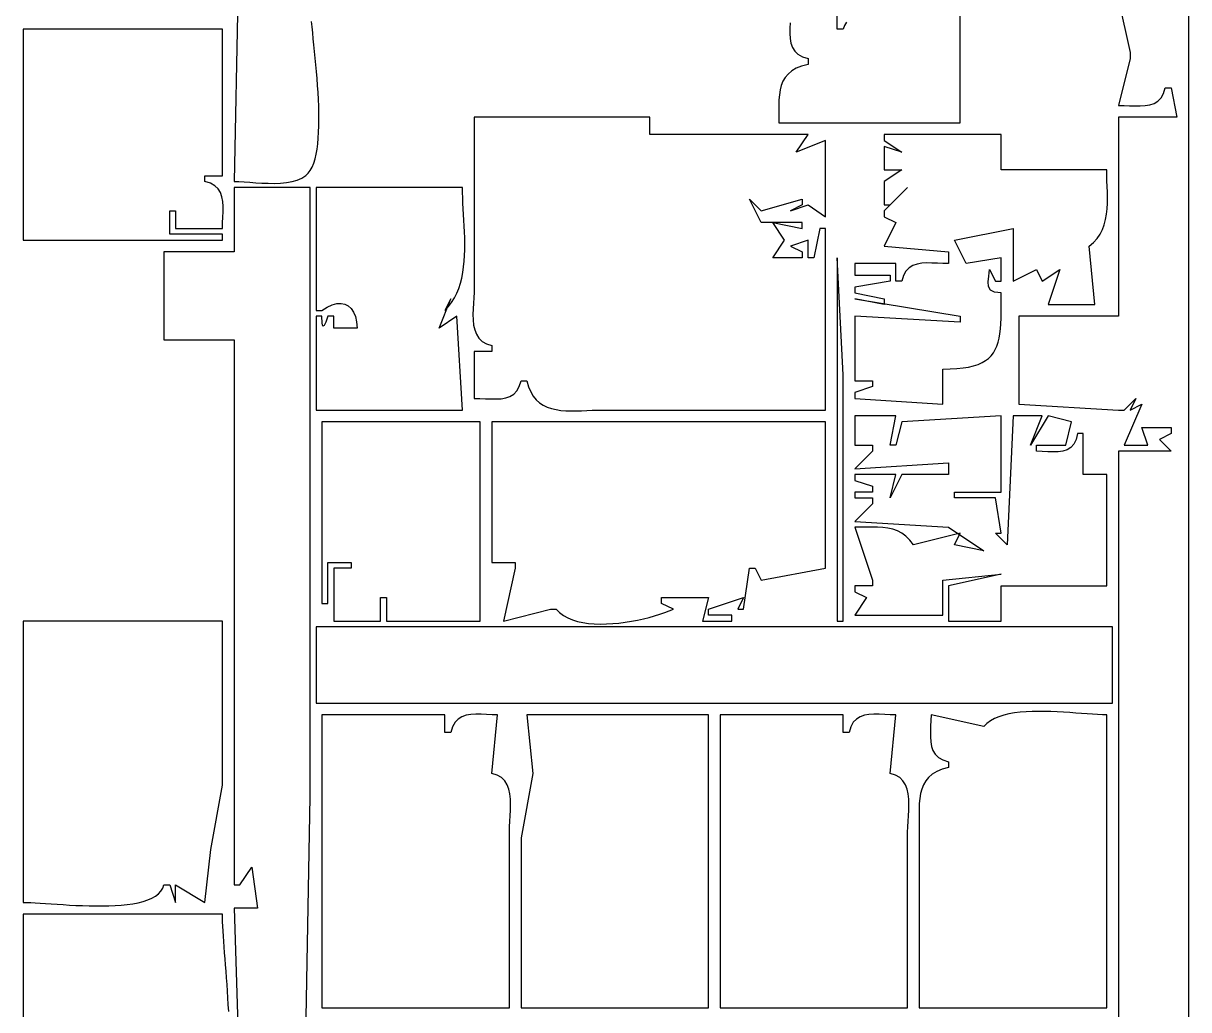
# Model space of a CAD drawing. Header units: metres. Extents: x 134 to 749, y 125 to 1181.
# Drawn here: x 303 to 502, y 370.7 to 539 of the extents above; entities that cross this region are included whole.
import ezdxf

# ---------------------------------------------------------------- set-up
doc = ezdxf.new("R2010")
doc.units = ezdxf.units.M

msp = doc.modelspace()

# ---------------------------------------------------------------- linework, layer by layer
for p, q in [((502, 275), (502, 665)), ((340, 560), (339, 512)), ((490, 543), (492, 534)), ((352.3191, 538.3824), (352.2308, 539.3138)), ((442, 538), (442, 541)), ((463, 522), (463, 541)), ((303, 538), (303, 502)), ((337, 538), (303, 538)), ((337, 513), (337, 538)), ((352.4163, 537.3997), (352.3191, 538.3824)), ((352.5201, 536.3716), (352.4163, 537.3997)), ((433.9006, 538.1588), (433.895, 537.2605)), ((433.9379, 539.0902), (433.9006, 538.1588)), ((443, 538), (442, 538)), ((443.2109, 538.6384), (443, 538)), ((443.5465, 539.1995), (443.2109, 538.6384)), ((352.6284, 535.3037), (352.5201, 536.3716)), ((433.895, 537.2605), (433.948, 536.4084)), ((433.948, 536.4084), (434.0863, 535.6157)), ((434.0863, 535.6157), (434.337, 534.8953)), ((352.739, 534.2018), (352.6284, 535.3037)), ((352.8495, 533.0718), (352.739, 534.2018)), ((434.337, 534.8953), (434.7268, 534.2605)), ((434.7268, 534.2605), (435.2826, 533.7243)), ((435.2826, 533.7243), (436.0314, 533.2997)), ((492, 534), (492, 533)), ((352.9579, 531.9192), (352.8495, 533.0718)), ((353.0619, 530.75), (352.9579, 531.9192)), ((435.9072, 531.7015), (434.9851, 531.3248)), ((437, 532), (435.9072, 531.7015)), ((436.0314, 533.2997), (437, 533)), ((437, 533), (437, 532)), ((492, 533), (490, 525)), ((353.1592, 529.5699), (353.0619, 530.75)), ((353.2478, 528.3845), (353.1592, 529.5699)), ((433.099, 529.761), (432.7158, 529.107)), ((433.5954, 530.351), (433.099, 529.761)), ((434.2193, 530.8735), (433.5954, 530.351)), ((434.9851, 531.3248), (434.2193, 530.8735)), ((353.3253, 527.1998), (353.2478, 528.3845)), ((432.2314, 527.6214), (432.1015, 526.7969)), ((432.4314, 528.3926), (432.2314, 527.6214)), ((432.7158, 529.107), (432.4314, 528.3926)), ((497.7002, 527.0314), (498, 528)), ((498, 528), (499, 528)), ((499, 528), (500, 523)), ((353.3895, 526.0215), (353.3253, 527.1998)), ((353.4383, 524.8552), (353.3895, 526.0215)), ((432.0273, 525.9226), (431.9944, 525.0023)), ((432.1015, 526.7969), (432.0273, 525.9226)), ((496.1045, 525.337), (496.7393, 525.7268)), ((496.7393, 525.7268), (497.2756, 526.2826)), ((497.2756, 526.2826), (497.7002, 527.0314)), ((353.4694, 523.7069), (353.4383, 524.8552)), ((353.4806, 522.5822), (353.4694, 523.7069)), ((431.9944, 525.0023), (431.9884, 524.0393)), ((431.9884, 524.0393), (431.9951, 523.0374)), ((490, 525), (490.9583, 524.98)), ((490.9583, 524.98), (491.9097, 524.9379)), ((491.9097, 524.9379), (492.841, 524.9006)), ((492.841, 524.9006), (493.7393, 524.895)), ((493.7393, 524.895), (494.5914, 524.948)), ((494.5914, 524.948), (495.3841, 525.0863)), ((495.3841, 525.0863), (496.1045, 525.337)), ((353.4344, 520.4267), (353.4697, 521.4869)), ((353.4697, 521.4869), (353.4806, 522.5822)), ((380, 523), (380, 494)), ((410, 523), (380, 523)), ((410, 520), (410, 523)), ((431.9951, 523.0374), (432, 522)), ((432, 522), (463, 522)), ((500, 523), (490, 523)), ((490, 523), (490, 489)), ((353.2822, 518.435), (353.3727, 519.4075)), ((353.3727, 519.4075), (353.4344, 520.4267)), ((437, 520), (410, 520)), ((435, 517), (437, 520)), ((450, 520), (450, 519)), ((470, 520), (450, 520)), ((470, 514), (470, 520)), ((353.006, 516.6532), (353.1607, 517.515)), ((353.1607, 517.515), (353.2822, 518.435)), ((440, 519), (435, 517)), ((440, 506), (440, 519)), ((450, 519), (453, 517)), ((453, 517), (450, 518)), ((450, 518), (450, 514)), ((352.5884, 515.1273), (352.816, 515.8554)), ((352.816, 515.8554), (353.006, 516.6532)), ((351.6578, 513.4191), (352.0115, 513.9034)), ((352.0115, 513.9034), (352.321, 514.4747)), ((352.321, 514.4747), (352.5884, 515.1273)), ((450, 514), (453, 514)), ((453, 514), (450, 512)), ((488, 514), (470, 514)), ((488.0124, 513.0783), (488, 514)), ((334, 512), (334, 513)), ((334, 513), (337, 513)), ((334.9685, 511.7002), (334, 512)), ((335.7173, 511.2756), (334.9685, 511.7002)), ((339, 512), (339.8119, 511.9811)), ((339.8119, 511.9811), (340.7098, 511.9328)), ((340.7098, 511.9328), (341.6763, 511.8676)), ((341.6763, 511.8676), (342.6938, 511.798)), ((342.6938, 511.798), (343.7447, 511.7363)), ((343.7447, 511.7363), (344.8117, 511.6951)), ((344.8117, 511.6951), (345.8772, 511.6869)), ((345.8772, 511.6869), (346.9236, 511.7241)), ((346.9236, 511.7241), (347.9335, 511.8191)), ((347.9335, 511.8191), (348.8894, 511.9845)), ((348.8894, 511.9845), (349.7737, 512.2328)), ((349.7737, 512.2328), (350.569, 512.5763)), ((350.569, 512.5763), (351.2577, 513.0277)), ((351.2577, 513.0277), (351.6578, 513.4191)), ((450, 512), (450, 508)), ((488.0425, 512.1359), (488.0124, 513.0783)), ((488.0791, 511.1791), (488.0425, 512.1359)), ((336.2731, 510.7393), (335.7173, 511.2756)), ((336.6629, 510.1045), (336.2731, 510.7393)), ((336.9136, 509.3841), (336.6629, 510.1045)), ((339, 511), (339, 500)), ((352, 511), (339, 511)), ((352, 407), (352, 511)), ((353, 511), (353, 490)), ((378, 511), (353, 511)), ((378.0104, 510.1296), (378, 511)), ((378.0389, 509.2287), (378.0104, 510.1296)), ((454, 511), (450, 507)), ((451, 508), (454, 511)), ((488.1112, 510.2148), (488.0791, 511.1791)), ((488.1276, 509.2494), (488.1112, 510.2148)), ((337.0519, 508.5914), (336.9136, 509.3841)), ((337.1049, 507.7393), (337.0519, 508.5914)), ((337.0993, 506.841), (337.1049, 507.7393)), ((378.081, 508.3009), (378.0389, 509.2287)), ((378.1322, 507.3501), (378.081, 508.3009)), ((429, 505), (427, 509)), ((427, 509), (429, 507)), ((429, 507), (436, 509)), ((436, 508), (434, 507)), ((434, 507), (437, 508)), ((436, 509), (436, 508)), ((437, 508), (440, 506)), ((450, 508), (451, 508)), ((488.0695, 507.3422), (488.1174, 508.2897)), ((488.1174, 508.2897), (488.1276, 509.2494)), ((328, 503), (328, 507)), ((328, 507), (329, 507)), ((329, 507), (329, 504)), ((337.0199, 504.9583), (337.062, 505.9097)), ((337.062, 505.9097), (337.0993, 506.841)), ((378.1883, 506.3802), (378.1322, 507.3501)), ((378.2447, 505.395), (378.1883, 506.3802)), ((450, 507), (450, 506)), ((450, 506), (452, 505)), ((487.5887, 504.6398), (487.8162, 505.5107)), ((487.8162, 505.5107), (487.9728, 506.4137)), ((487.9728, 506.4137), (488.0695, 507.3422)), ((329, 504), (337, 504)), ((337, 504), (337.0199, 504.9583)), ((378.2972, 504.3982), (378.2447, 505.395)), ((378.3412, 503.3937), (378.2972, 504.3982)), ((436, 505), (429, 505)), ((433, 502), (431, 505)), ((431, 505), (436, 504)), ((436, 504), (436, 505)), ((439, 504), (438, 499)), ((440, 504), (439, 504)), ((440, 473), (440, 504)), ((452, 505), (450, 501)), ((462, 502), (472, 504)), ((472, 504), (472, 495)), ((486.8766, 503.0211), (487.2792, 503.8078)), ((487.2792, 503.8078), (487.5887, 504.6398)), ((303, 502), (337, 502)), ((337, 503), (328, 503)), ((337, 502), (337, 503)), ((378.3725, 502.3853), (378.3412, 503.3937)), ((378.3865, 501.3769), (378.3725, 502.3853)), ((431, 499), (433, 502)), ((437, 502), (434, 501)), ((437, 499), (437, 502)), ((464, 498), (462, 502)), ((485, 501), (485.7481, 501.6106)), ((485.7481, 501.6106), (486.3699, 502.2865)), ((486.3699, 502.2865), (486.8766, 503.0211)), ((339, 500), (327, 500)), ((327, 500), (327, 485)), ((378.3453, 499.3751), (378.3789, 500.3722)), ((378.3789, 500.3722), (378.3865, 501.3769)), ((434, 501), (436, 500)), ((436, 500), (436, 499)), ((450, 501), (461, 500)), ((461, 500), (461, 498)), ((486, 491), (485, 501)), ((378.1825, 497.419), (378.2813, 498.3894)), ((378.2813, 498.3894), (378.3453, 499.3751)), ((436, 499), (431, 499)), ((438, 499), (437, 499)), ((442, 499), (442, 437)), ((443, 479), (442, 499)), ((452, 498), (445, 498)), ((445, 498), (445, 496)), ((452, 495), (452, 498)), ((454.8953, 497.6629), (454.2605, 497.2731)), ((455.6157, 497.9136), (454.8953, 497.6629)), ((456.4084, 498.0519), (455.6157, 497.9136)), ((457.2605, 498.1049), (456.4084, 498.0519)), ((458.1588, 498.0993), (457.2605, 498.1049)), ((459.0902, 498.062), (458.1588, 498.0993)), ((460.0416, 498.0199), (459.0902, 498.062)), ((461, 498), (460.0416, 498.0199)), ((470, 499), (464, 498)), ((470, 495), (470, 499)), ((377.6331, 494.6371), (377.8627, 495.539)), ((377.8627, 495.539), (378.0444, 496.4675)), ((378.0444, 496.4675), (378.1825, 497.419)), ((445, 496), (451, 496)), ((451, 496), (451, 495)), ((453.2997, 495.9685), (453, 495)), ((453.7243, 496.7173), (453.2997, 495.9685)), ((454.2605, 497.2731), (453.7243, 496.7173)), ((467.7588, 494.8675), (467.8444, 495.8479)), ((467.8444, 495.8479), (468, 497)), ((468, 497), (469, 495)), ((472, 495), (476, 497)), ((476, 497), (477, 495)), ((477, 495), (480, 497)), ((480, 497), (478, 491)), ((377.012, 492.9286), (377.3509, 493.7657)), ((377.3509, 493.7657), (377.6331, 494.6371)), ((380, 494), (379.9781, 493.1058)), ((451, 495), (445, 494)), ((445, 494), (445, 493)), ((453, 495), (452, 495)), ((467.8372, 494.0757), (467.7588, 494.8675)), ((468.1741, 493.4893), (467.8372, 494.0757)), ((469, 495), (470, 495)), ((374, 487), (376, 492)), ((376, 492), (375, 490)), ((376.146, 491.3727), (376.6118, 492.1297)), ((376.6118, 492.1297), (377.012, 492.9286)), ((379.9258, 492.1738), (379.8628, 491.2201)), ((379.9781, 493.1058), (379.9258, 492.1738)), ((445, 493), (450, 492)), ((450, 491), (445, 492)), ((445, 492), (463, 489)), ((450, 492), (450, 491)), ((468.8635, 493.1251), (468.1741, 493.4893)), ((470, 493), (468.8635, 493.1251)), ((469.997, 490.71), (470.0001, 491.8241)), ((470.0001, 491.8241), (470, 493)), ((353, 490), (354, 490)), ((354, 490), (354.8891, 490.5657)), ((354.8891, 490.5657), (355.7331, 490.9521)), ((355.7331, 490.9521), (356.5241, 491.163)), ((356.5241, 491.163), (357.2543, 491.2023)), ((357.2543, 491.2023), (357.9156, 491.0739)), ((357.9156, 491.0739), (358.5004, 490.7817)), ((358.5004, 490.7817), (359.0007, 490.3296)), ((359.0007, 490.3296), (359.4087, 489.7214)), ((359.4087, 489.7214), (359.7165, 488.9612)), ((375, 490), (375.6102, 490.6615)), ((375.6102, 490.6615), (376.146, 491.3727)), ((379.809, 490.2605), (379.784, 489.3112)), ((379.8628, 491.2201), (379.809, 490.2605)), ((469.9604, 488.6632), (469.9855, 489.6566)), ((469.9855, 489.6566), (469.997, 490.71)), ((478, 491), (486, 491)), ((354, 489), (353, 489)), ((353, 489), (353, 473)), ((354.0412, 487.831), (354, 489)), ((354.1638, 487.3321), (354.0412, 487.831)), ((354.645, 488.0021), (354.3657, 487.4176)), ((355, 489), (354.645, 488.0021)), ((356, 489), (355, 489)), ((356, 487), (356, 489)), ((359.7165, 488.9612), (359.9162, 488.0527)), ((359.9162, 488.0527), (360, 487)), ((377, 489), (374, 487)), ((378, 473), (377, 489)), ((379.784, 489.3112), (379.8077, 488.3879)), ((379.8077, 488.3879), (379.8999, 487.5068)), ((463, 488), (445, 489)), ((445, 489), (445, 479)), ((463, 489), (463, 488)), ((469.8487, 486.8525), (469.9165, 487.7288)), ((469.9165, 487.7288), (469.9604, 488.6632)), ((490, 489), (473, 489)), ((473, 489), (473, 474)), ((354.3657, 487.4176), (354.1638, 487.3321)), ((360, 487), (356, 487)), ((379.8999, 487.5068), (380.0804, 486.6838)), ((380.0804, 486.6838), (380.369, 485.9349)), ((380.369, 485.9349), (380.7855, 485.2761)), ((469.6203, 485.2708), (469.7517, 486.0335)), ((469.7517, 486.0335), (469.8487, 486.8525)), ((327, 485), (339, 485)), ((339, 485), (339, 392)), ((380.7855, 485.2761), (381.3496, 484.7234)), ((381.3496, 484.7234), (382.0811, 484.2926)), ((382.0811, 484.2926), (383, 484)), ((383, 484), (383, 483)), ((468.9683, 483.3125), (469.2338, 483.9112)), ((469.2338, 483.9112), (469.4494, 484.5637)), ((469.4494, 484.5637), (469.6203, 485.2708)), ((383, 483), (380, 483)), ((380, 483), (380, 475)), ((467.3032, 481.4374), (467.8203, 481.8299)), ((467.8203, 481.8299), (468.2667, 482.2727)), ((468.2667, 482.2727), (468.6476, 482.7666)), ((468.6476, 482.7666), (468.9683, 483.3125)), ((460, 480), (461.2692, 480.0223)), ((460, 474), (460, 480)), ((461.2692, 480.0223), (462.4262, 480.0878)), ((462.4262, 480.0878), (463.4762, 480.1974)), ((463.4762, 480.1974), (464.4245, 480.352)), ((464.4245, 480.352), (465.2761, 480.5524)), ((465.2761, 480.5524), (466.0363, 480.7995)), ((466.0363, 480.7995), (466.7103, 481.0942)), ((466.7103, 481.0942), (467.3032, 481.4374)), ((387.7002, 477.0314), (388, 478)), ((388, 478), (389, 478)), ((389, 478), (389.2781, 476.9932)), ((443, 437), (443, 479)), ((445, 479), (445, 478)), ((445, 478), (448, 478)), ((448, 478), (448, 477)), ((386.1045, 475.337), (386.7393, 475.7268)), ((386.7393, 475.7268), (387.2756, 476.2826)), ((387.2756, 476.2826), (387.7002, 477.0314)), ((389.2781, 476.9932), (389.6382, 476.1238)), ((389.6382, 476.1238), (390.0747, 475.3822)), ((448, 477), (445, 476)), ((445, 476), (445, 475)), ((380, 475), (380.9583, 474.98)), ((380.9583, 474.98), (381.9097, 474.9379)), ((381.9097, 474.9379), (382.841, 474.9006)), ((382.841, 474.9006), (383.7393, 474.895)), ((383.7393, 474.895), (384.5914, 474.948)), ((384.5914, 474.948), (385.3841, 475.0863)), ((385.3841, 475.0863), (386.1045, 475.337)), ((390.0747, 475.3822), (390.5818, 474.7587)), ((390.5818, 474.7587), (391.1542, 474.2435)), ((391.1542, 474.2435), (391.7863, 473.827)), ((391.7863, 473.827), (392.4724, 473.4995)), ((445, 475), (460, 474)), ((473, 474), (490, 473)), ((491, 473), (493, 475)), ((494, 474), (491, 467)), ((493, 475), (492, 473)), ((492, 473), (494, 474)), ((353, 473), (378, 473)), ((392.4724, 473.4995), (393.2071, 473.2514)), ((393.2071, 473.2514), (393.9848, 473.0728)), ((393.9848, 473.0728), (394.7998, 472.9542)), ((394.7998, 472.9542), (395.6467, 472.8858)), ((395.6467, 472.8858), (396.5199, 472.8579)), ((396.5199, 472.8579), (397.4139, 472.861)), ((397.4139, 472.861), (398.323, 472.8852)), ((398.323, 472.8852), (399.2417, 472.9208)), ((399.2417, 472.9208), (400.1645, 472.9583)), ((400.1645, 472.9583), (401.0857, 472.9879)), ((401.0857, 472.9879), (402, 473)), ((402, 473), (440, 473)), ((445, 472), (445, 468)), ((452, 472), (445, 472)), ((451, 467), (452, 472)), ((470, 472), (453, 471)), ((470, 459), (470, 472)), ((472, 472), (471, 450)), ((477, 472), (472, 472)), ((478, 472), (475, 467)), ((475, 467), (477, 472)), ((482, 471), (478, 472)), ((490, 473), (491, 473)), ((354, 471), (354, 440)), ((381, 471), (354, 471)), ((381, 437), (381, 471)), ((383, 471), (383, 447)), ((440, 471), (383, 471)), ((440, 446), (440, 471)), ((453, 471), (452, 467)), ((481, 467), (482, 471)), ((495, 467), (494, 470)), ((494, 470), (499, 470)), ((499, 470), (499, 469)), ((445, 468), (445, 467)), ((482.7754, 467.973), (482.3987, 467.1918)), ((483, 469), (482.7754, 467.973)), ((484, 469), (483, 469)), ((484, 463), (484, 469)), ((499, 469), (497, 468)), ((497, 468), (499, 466)), ((445, 467), (448, 467)), ((448, 466), (445, 463)), ((448, 467), (448, 466)), ((452, 467), (451, 467)), ((476, 466), (476, 467)), ((476, 467), (481, 467)), ((476.966, 465.9518), (476, 466)), ((477.9194, 465.8969), (476.966, 465.9518)), ((478.8429, 465.8667), (477.9194, 465.8969)), ((479.7188, 465.8928), (478.8429, 465.8667)), ((480.5298, 466.0068), (479.7188, 465.8928)), ((481.2584, 466.2403), (480.5298, 466.0068)), ((481.8872, 466.6247), (481.2584, 466.2403)), ((482.3987, 467.1918), (481.8872, 466.6247)), ((499, 466), (490, 466)), ((490, 466), (490, 342)), ((491, 467), (492, 467)), ((492, 467), (494, 467)), ((494, 467), (495, 467)), ((445, 463), (461, 464)), ((461, 464), (461, 462)), ((452, 462), (445, 462)), ((445, 462), (445, 461)), ((453, 462), (451, 458)), ((451, 458), (452, 462)), ((461, 462), (453, 462)), ((484, 462), (484, 463)), ((488, 462), (484, 462)), ((488, 443), (488, 462)), ((445, 461), (448, 460)), ((448, 460), (448, 459)), ((448, 459), (445, 459)), ((445, 459), (445, 458)), ((445, 458), (448, 458)), ((448, 458), (448, 457)), ((462, 458), (462, 459)), ((462, 459), (470, 459)), ((469, 458), (462, 458)), ((470, 452), (469, 458)), ((448, 457), (445, 454)), ((445, 454), (461, 453)), ((445.9897, 453.009), (445, 453)), ((445, 453), (448, 444)), ((446.9631, 453.0265), (445.9897, 453.009)), ((447.9165, 453.0358), (446.9631, 453.0265)), ((448.8463, 453.0203), (447.9165, 453.0358)), ((449.7488, 452.9632), (448.8463, 453.0203)), ((450.6205, 452.8479), (449.7488, 452.9632)), ((451.4577, 452.6577), (450.6205, 452.8479)), ((452.2568, 452.376), (451.4577, 452.6577)), ((453.0142, 451.986), (452.2568, 452.376)), ((453.7263, 451.4711), (453.0142, 451.986)), ((463, 452), (455, 450)), ((461, 453), (467, 449)), ((462, 450), (463, 452)), ((471, 450), (469, 452)), ((469, 452), (470, 452)), ((454.3894, 450.8147), (453.7263, 451.4711)), ((455, 450), (454.3894, 450.8147)), ((467, 449), (462, 450)), ((355, 440), (355, 447)), ((355, 447), (359, 447)), ((359, 446), (356, 446)), ((356, 446), (356, 437)), ((359, 447), (359, 446)), ((383, 447), (387, 447)), ((387, 446), (385, 437)), ((387, 447), (387, 446)), ((426, 439), (427, 446)), ((427, 446), (428, 446)), ((428, 446), (429, 444)), ((429, 444), (440, 446)), ((448, 444), (448, 443)), ((460, 444), (470, 445)), ((460, 438), (460, 444)), ((470, 445), (461, 443)), ((448, 443), (445, 443)), ((445, 443), (445, 442)), ((445, 442), (447, 441)), ((461, 443), (461, 437)), ((470, 437), (470, 443)), ((470, 443), (488, 443)), ((354, 440), (355, 440)), ((364, 437), (364, 441)), ((364, 441), (365, 441)), ((365, 441), (365, 437)), ((412, 440), (412, 441)), ((412, 441), (420, 441)), ((414, 439), (412, 440)), ((420, 441), (419, 437)), ((420, 439), (426, 441)), ((426, 441), (425, 439)), ((447, 441), (445, 438)), ((385, 437), (393, 439)), ((393, 439), (394, 439)), ((394, 439), (394.5737, 438.436)), ((394.5737, 438.436), (395.2314, 437.9527)), ((395.2314, 437.9527), (395.9652, 437.5459)), ((409.8645, 437.6332), (410.8045, 437.8907)), ((410.8045, 437.8907), (411.6958, 438.1602)), ((411.6958, 438.1602), (412.5307, 438.4376)), ((412.5307, 438.4376), (413.3013, 438.7189)), ((413.3013, 438.7189), (414, 439)), ((420, 438), (420, 439)), ((424, 438), (420, 438)), ((424, 437), (424, 438)), ((425, 439), (426, 439)), ((445, 438), (460, 438)), ((303, 437), (303, 389)), ((337, 437), (303, 437)), ((337, 409), (337, 437)), ((353, 436), (353, 423)), ((489, 436), (353, 436)), ((356, 437), (364, 437)), ((365, 437), (381, 437)), ((395.9652, 437.5459), (396.7673, 437.2118)), ((396.7673, 437.2118), (397.63, 436.9462)), ((397.63, 436.9462), (398.5453, 436.7451)), ((398.5453, 436.7451), (399.5056, 436.6044)), ((399.5056, 436.6044), (400.5031, 436.5201)), ((400.5031, 436.5201), (401.5298, 436.4882)), ((401.5298, 436.4882), (402.5782, 436.5046)), ((402.5782, 436.5046), (403.6402, 436.5653)), ((403.6402, 436.5653), (404.7082, 436.6663)), ((404.7082, 436.6663), (405.7744, 436.8034)), ((405.7744, 436.8034), (406.8309, 436.9727)), ((406.8309, 436.9727), (407.8699, 437.1701)), ((407.8699, 437.1701), (408.8837, 437.3916)), ((408.8837, 437.3916), (409.8645, 437.6332)), ((419, 437), (424, 437)), ((442, 437), (443, 437)), ((461, 437), (470, 437)), ((489, 423), (489, 436)), ((353, 423), (489, 423)), ((354, 421), (354, 371)), ((375, 421), (354, 421)), ((375, 418), (375, 421)), ((377.2605, 420.2731), (376.7243, 419.7173)), ((377.8953, 420.6629), (377.2605, 420.2731)), ((378.6157, 420.9136), (377.8953, 420.6629)), ((379.4084, 421.0519), (378.6157, 420.9136)), ((380.2605, 421.1049), (379.4084, 421.0519)), ((381.1588, 421.0993), (380.2605, 421.1049)), ((382.0902, 421.062), (381.1588, 421.0993)), ((383.0416, 421.0199), (382.0902, 421.062)), ((383, 411), (384, 421)), ((384, 421), (383.0416, 421.0199)), ((389, 421), (390, 411)), ((420, 421), (389, 421)), ((420, 371), (420, 421)), ((422, 421), (422, 371)), ((443, 421), (422, 421)), ((443, 418), (443, 421)), ((445.2605, 420.2731), (444.7243, 419.7173)), ((445.8953, 420.6629), (445.2605, 420.2731)), ((446.6157, 420.9136), (445.8953, 420.6629)), ((447.4084, 421.0519), (446.6157, 420.9136)), ((448.2605, 421.1049), (447.4084, 421.0519)), ((449.1588, 421.0993), (448.2605, 421.1049)), ((450.0902, 421.062), (449.1588, 421.0993)), ((451.0416, 421.0199), (450.0902, 421.062)), ((451, 411), (452, 421)), ((452, 421), (451.0416, 421.0199)), ((457.98, 420.0416), (457.9379, 419.0902)), ((458, 421), (457.98, 420.0416)), ((467, 419), (458, 421)), ((468.1435, 419.9659), (467.529, 419.5176)), ((468.8362, 420.3492), (468.1435, 419.9659)), ((469.6, 420.6718), (468.8362, 420.3492)), ((470.4277, 420.9381), (469.6, 420.6718)), ((471.3119, 421.1522), (470.4277, 420.9381)), ((472.2455, 421.3187), (471.3119, 421.1522)), ((473.2212, 421.4416), (472.2455, 421.3187)), ((474.2318, 421.5254), (473.2212, 421.4416)), ((475.2701, 421.5743), (474.2318, 421.5254)), ((476.3289, 421.5928), (475.2701, 421.5743)), ((477.4009, 421.5849), (476.3289, 421.5928)), ((478.479, 421.5552), (477.4009, 421.5849)), ((479.5558, 421.5079), (478.479, 421.5552)), ((480.6241, 421.4472), (479.5558, 421.5079)), ((481.6768, 421.3776), (480.6241, 421.4472)), ((482.7066, 421.3032), (481.6768, 421.3776)), ((483.7063, 421.2285), (482.7066, 421.3032)), ((484.6686, 421.1577), (483.7063, 421.2285)), ((485.5864, 421.0952), (484.6686, 421.1577)), ((486.4523, 421.0451), (485.5864, 421.0952)), ((487.2593, 421.012), (486.4523, 421.0451)), ((488, 421), (487.2593, 421.012)), ((488, 371), (488, 421)), ((376, 418), (375, 418)), ((376.2997, 418.9685), (376, 418)), ((376.7243, 419.7173), (376.2997, 418.9685)), ((444, 418), (443, 418)), ((444.2997, 418.9685), (444, 418)), ((444.7243, 419.7173), (444.2997, 418.9685)), ((457.9006, 418.1588), (457.895, 417.2606)), ((457.9379, 419.0902), (457.9006, 418.1588)), ((467.529, 419.5176), (467, 419)), ((457.895, 417.2606), (457.948, 416.4085)), ((457.948, 416.4085), (458.0863, 415.6157)), ((458.0863, 415.6157), (458.337, 414.8954)), ((458.337, 414.8954), (458.7268, 414.2605)), ((458.7268, 414.2605), (459.2826, 413.7243)), ((459.2826, 413.7243), (460.0314, 413.2997)), ((461, 412), (459.9127, 411.7003)), ((460.0314, 413.2997), (461, 413)), ((461, 413), (461, 412)), ((383.9188, 410.7072), (383, 411)), ((384.6503, 410.2765), (383.9188, 410.7072)), ((385.2144, 409.7237), (384.6503, 410.2765)), ((390, 411), (388, 400)), ((451.9188, 410.7072), (451, 411)), ((452.6503, 410.2765), (451.9188, 410.7072)), ((453.2144, 409.7237), (452.6503, 410.2765)), ((457.5955, 410.3221), (457.0927, 409.7192)), ((458.2241, 410.8565), (457.5955, 410.3221)), ((458.992, 411.3176), (458.2241, 410.8565)), ((459.9127, 411.7003), (458.992, 411.3176)), ((335, 398), (337, 409)), ((385.6309, 409.0649), (385.2144, 409.7237)), ((385.9195, 408.316), (385.6309, 409.0649)), ((386.1, 407.493), (385.9195, 408.316)), ((453.6309, 409.0649), (453.2144, 409.7237)), ((453.9195, 408.316), (453.6309, 409.0649)), ((454.1, 407.493), (453.9195, 408.316)), ((456.4102, 408.3276), (456.2034, 407.5486)), ((456.7022, 409.0527), (456.4102, 408.3276)), ((457.0927, 409.7192), (456.7022, 409.0527)), ((351, 355), (352, 407)), ((386.1922, 406.6119), (386.1, 407.493)), ((386.2159, 405.6887), (386.1922, 406.6119)), ((454.1922, 406.6119), (454.1, 407.493)), ((454.2159, 405.6887), (454.1922, 406.6119)), ((456.0682, 406.7207), (455.9909, 405.8487)), ((456.2034, 407.5486), (456.0682, 406.7207)), ((386.1371, 403.7798), (386.1909, 404.7393)), ((386.1909, 404.7393), (386.2159, 405.6887)), ((454.1371, 403.7798), (454.1909, 404.7393)), ((454.1909, 404.7393), (454.2159, 405.6887)), ((455.9581, 404.9377), (455.9561, 403.9924)), ((455.9561, 403.9924), (455.9715, 403.0177)), ((455.9909, 405.8487), (455.9581, 404.9377)), ((386.0218, 401.8941), (386.0741, 402.8261)), ((386.0741, 402.8261), (386.1371, 403.7798)), ((454.0218, 401.8941), (454.0741, 402.8261)), ((454.0741, 402.8261), (454.1371, 403.7798)), ((455.9715, 403.0177), (455.9906, 402.0186)), ((455.9906, 402.0186), (456, 401)), ((386, 401), (386.0218, 401.8941)), ((386, 371), (386, 401)), ((388, 400), (388, 371)), ((454, 401), (454.0218, 401.8941)), ((454, 371), (454, 401)), ((456, 401), (456, 371)), ((334, 389), (335, 398)), ((340, 392), (342, 395)), ((342, 395), (343, 388)), ((324.9457, 389.7093), (325.5606, 390.0587)), ((325.5606, 390.0587), (326.0814, 390.4595)), ((326.0814, 390.4595), (326.5002, 390.9146)), ((326.5002, 390.9146), (326.809, 391.4271)), ((326.809, 391.4271), (327, 392)), ((327, 392), (328, 392)), ((328, 392), (329, 389)), ((329, 389), (329, 392)), ((329, 392), (334, 389)), ((339, 392), (340, 392)), ((303, 389), (303.5986, 388.9904)), ((303.5986, 388.9904), (304.285, 388.9636)), ((304.285, 388.9636), (305.051, 388.9225)), ((305.051, 388.9225), (305.8889, 388.8703)), ((305.8889, 388.8703), (306.7907, 388.8098)), ((306.7907, 388.8098), (307.7486, 388.744)), ((307.7486, 388.744), (308.7545, 388.6759)), ((308.7545, 388.6759), (309.8007, 388.6086)), ((309.8007, 388.6086), (310.8792, 388.5449)), ((310.8792, 388.5449), (311.9821, 388.4878)), ((311.9821, 388.4878), (313.1015, 388.4404)), ((313.1015, 388.4404), (314.2296, 388.4056)), ((314.2296, 388.4056), (315.3583, 388.3865)), ((315.3583, 388.3865), (316.4798, 388.3859)), ((316.4798, 388.3859), (317.5862, 388.4069)), ((317.5862, 388.4069), (318.6697, 388.4524)), ((318.6697, 388.4524), (319.7222, 388.5255)), ((319.7222, 388.5255), (320.7359, 388.6291)), ((320.7359, 388.6291), (321.7029, 388.7662)), ((321.7029, 388.7662), (322.6153, 388.9398)), ((322.6153, 388.9398), (323.4651, 389.1529)), ((323.4651, 389.1529), (324.2446, 389.4084)), ((324.2446, 389.4084), (324.9457, 389.7093)), ((303, 387), (303, 338)), ((337, 387), (303, 387)), ((337.0075, 386.3639), (337, 387)), ((337.0293, 385.6665), (337.0075, 386.3639)), ((343, 388), (339, 388)), ((339, 388), (340, 356)), ((337.0638, 384.9115), (337.0293, 385.6665)), ((337.1095, 384.1025), (337.0638, 384.9115)), ((337.1651, 383.2433), (337.1095, 384.1025)), ((337.2291, 382.3376), (337.1651, 383.2433)), ((337.3, 381.3891), (337.2291, 382.3376)), ((337.3763, 380.4015), (337.3, 381.3891)), ((337.4567, 379.3785), (337.3763, 380.4015)), ((337.5396, 378.3238), (337.4567, 379.3785)), ((337.6236, 377.2412), (337.5396, 378.3238)), ((337.7073, 376.1343), (337.6236, 377.2412)), ((337.7892, 375.0069), (337.7073, 376.1343)), ((337.8678, 373.8627), (337.7892, 375.0069)), ((337.9417, 372.7053), (337.8678, 373.8627)), ((338.0095, 371.5386), (337.9417, 372.7053)), ((338.0696, 370.3661), (338.0095, 371.5386)), ((354, 371), (386, 371)), ((388, 371), (420, 371)), ((422, 371), (454, 371)), ((456, 371), (488, 371))]:
    msp.add_line(p, q)

doc.saveas('drawing.dxf')
